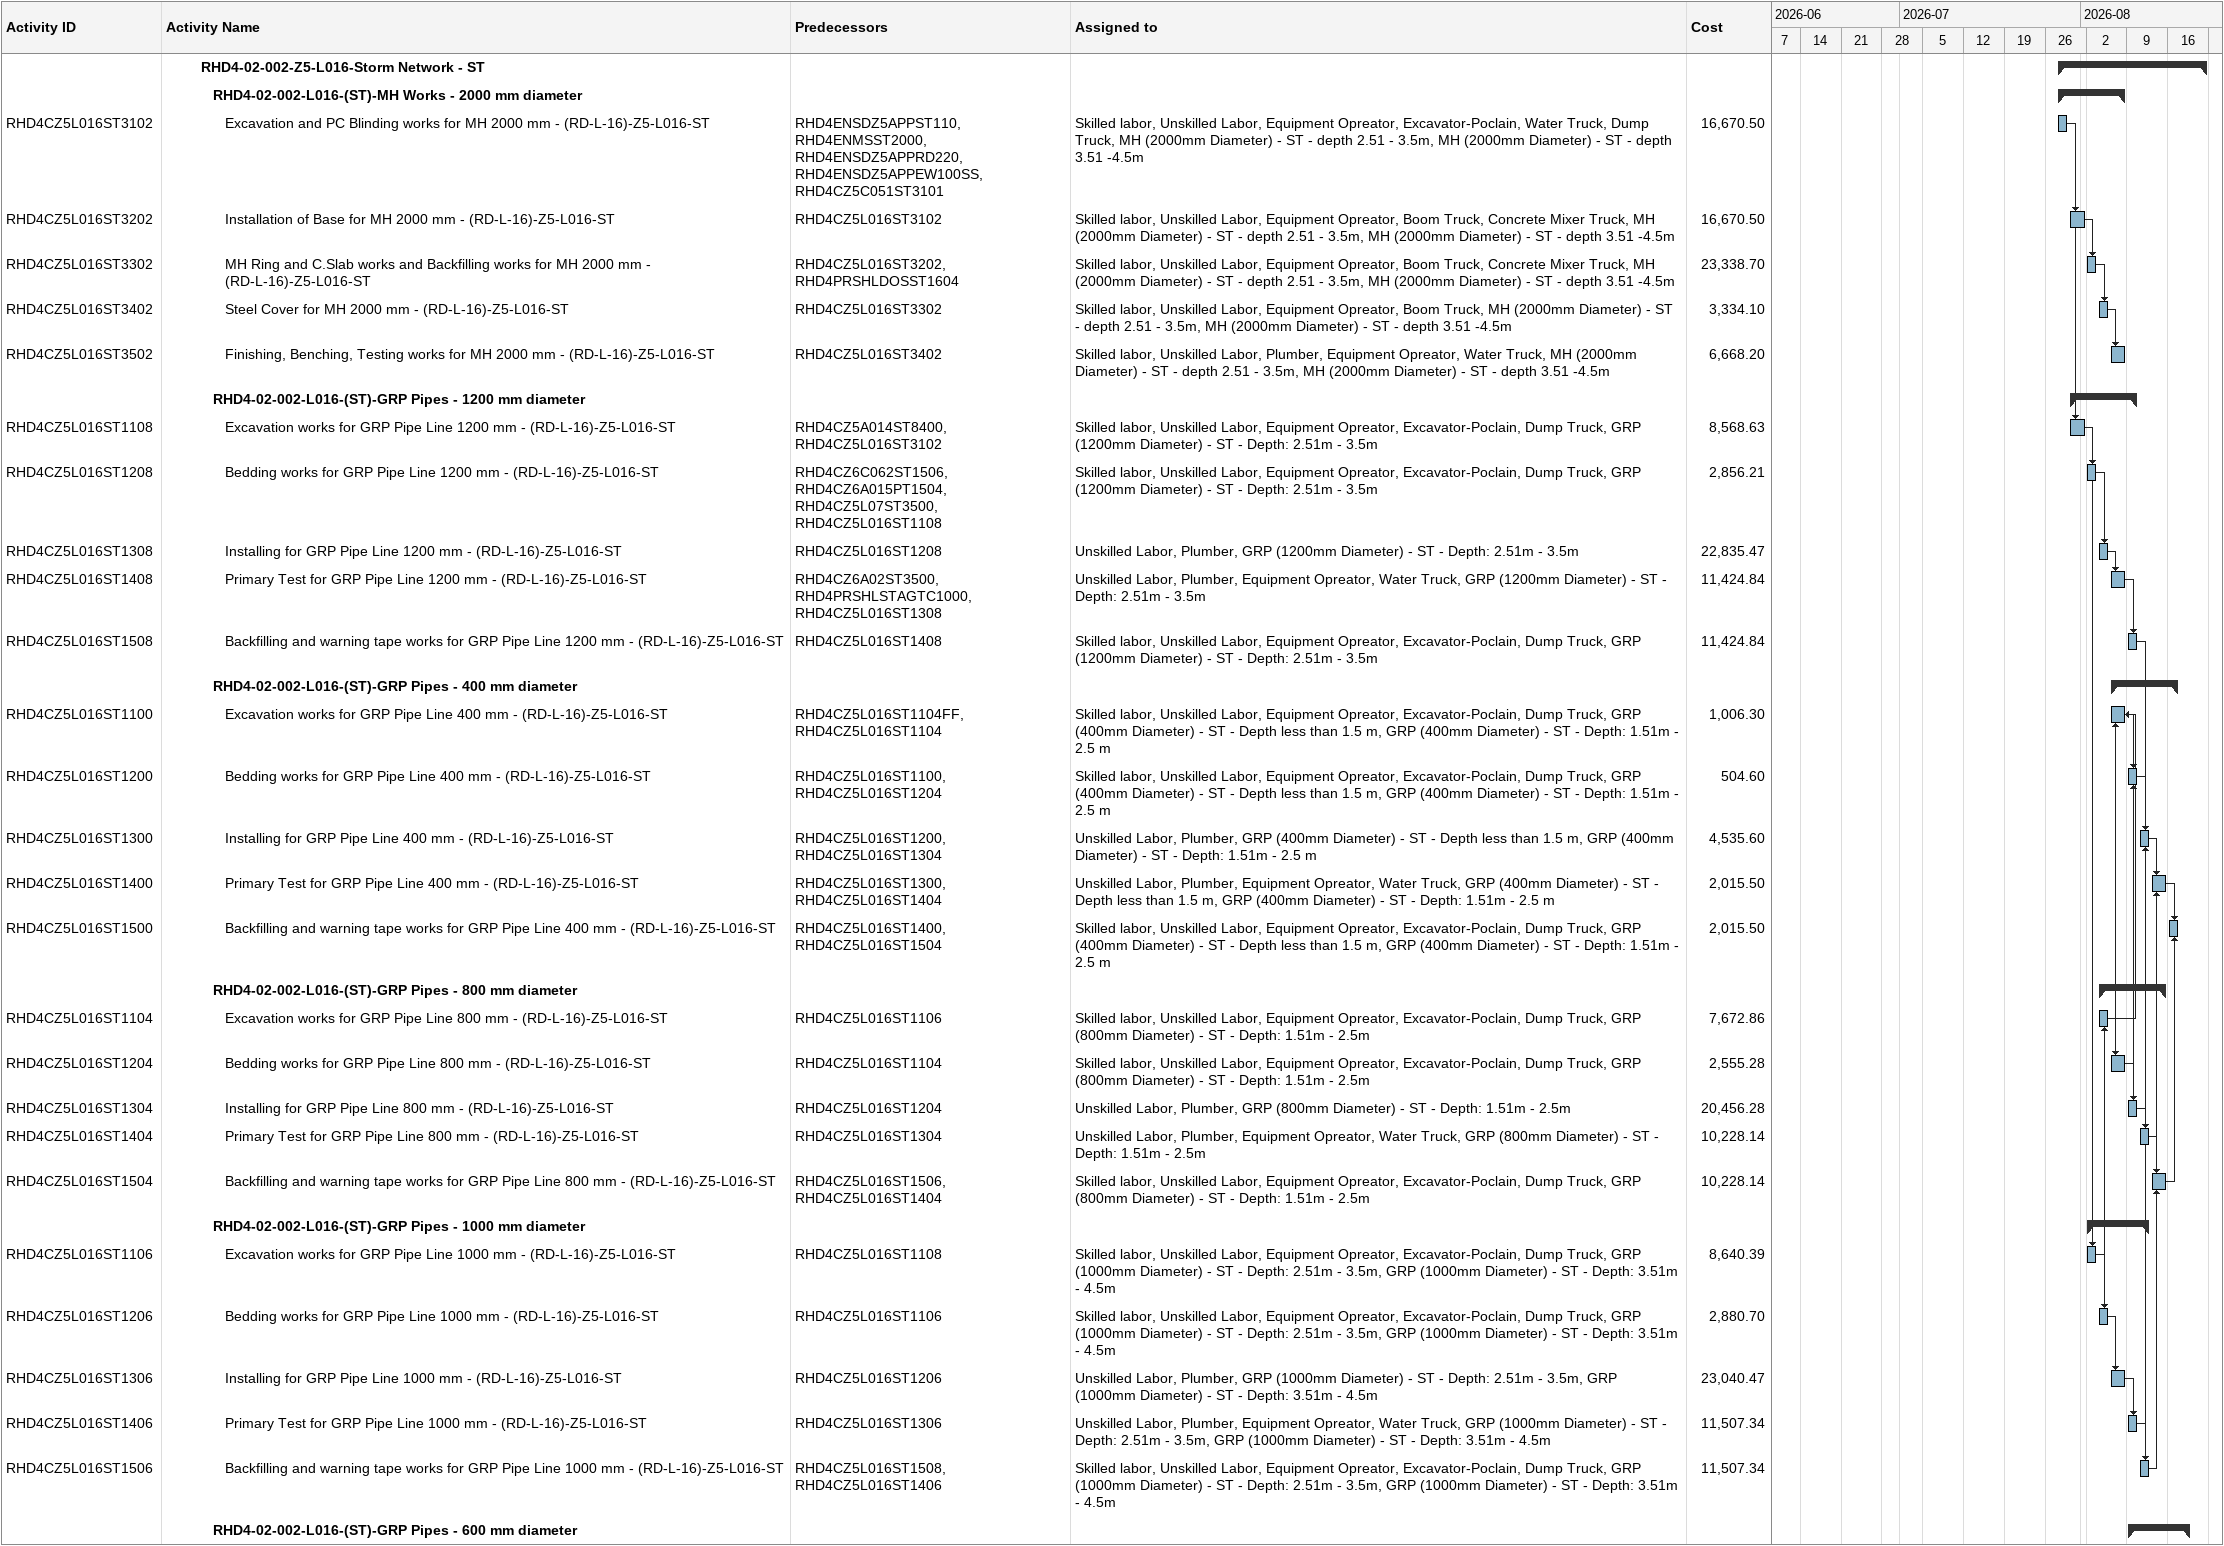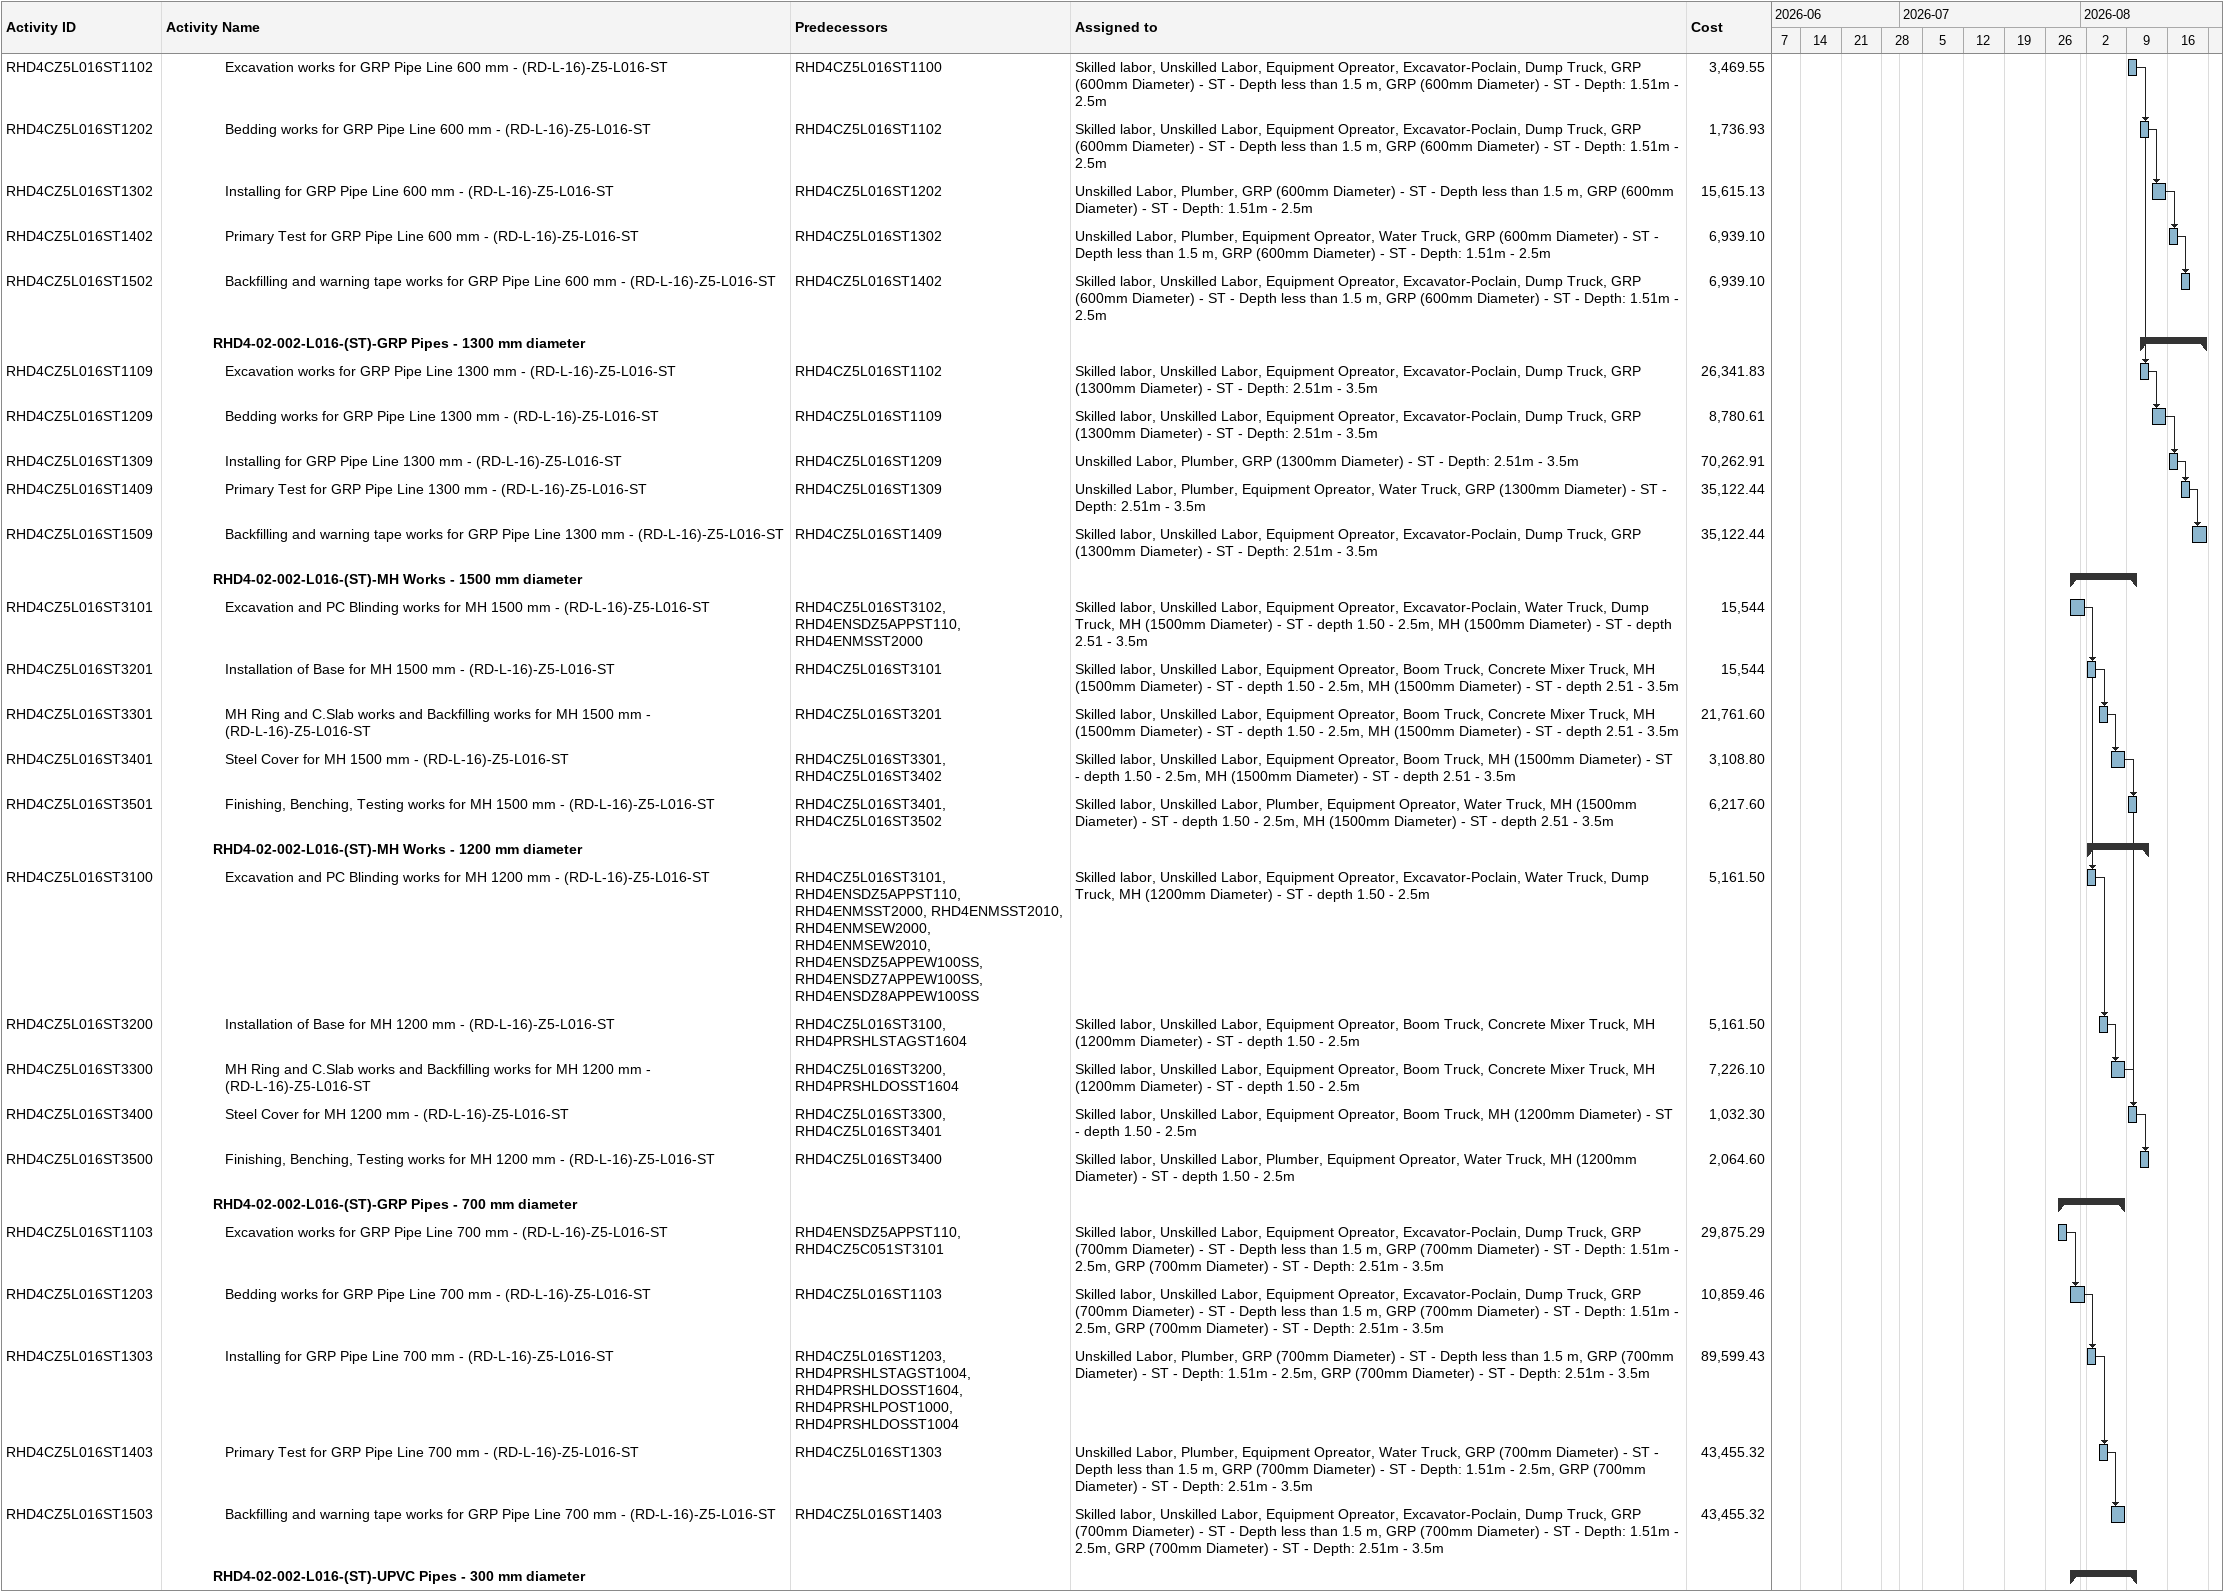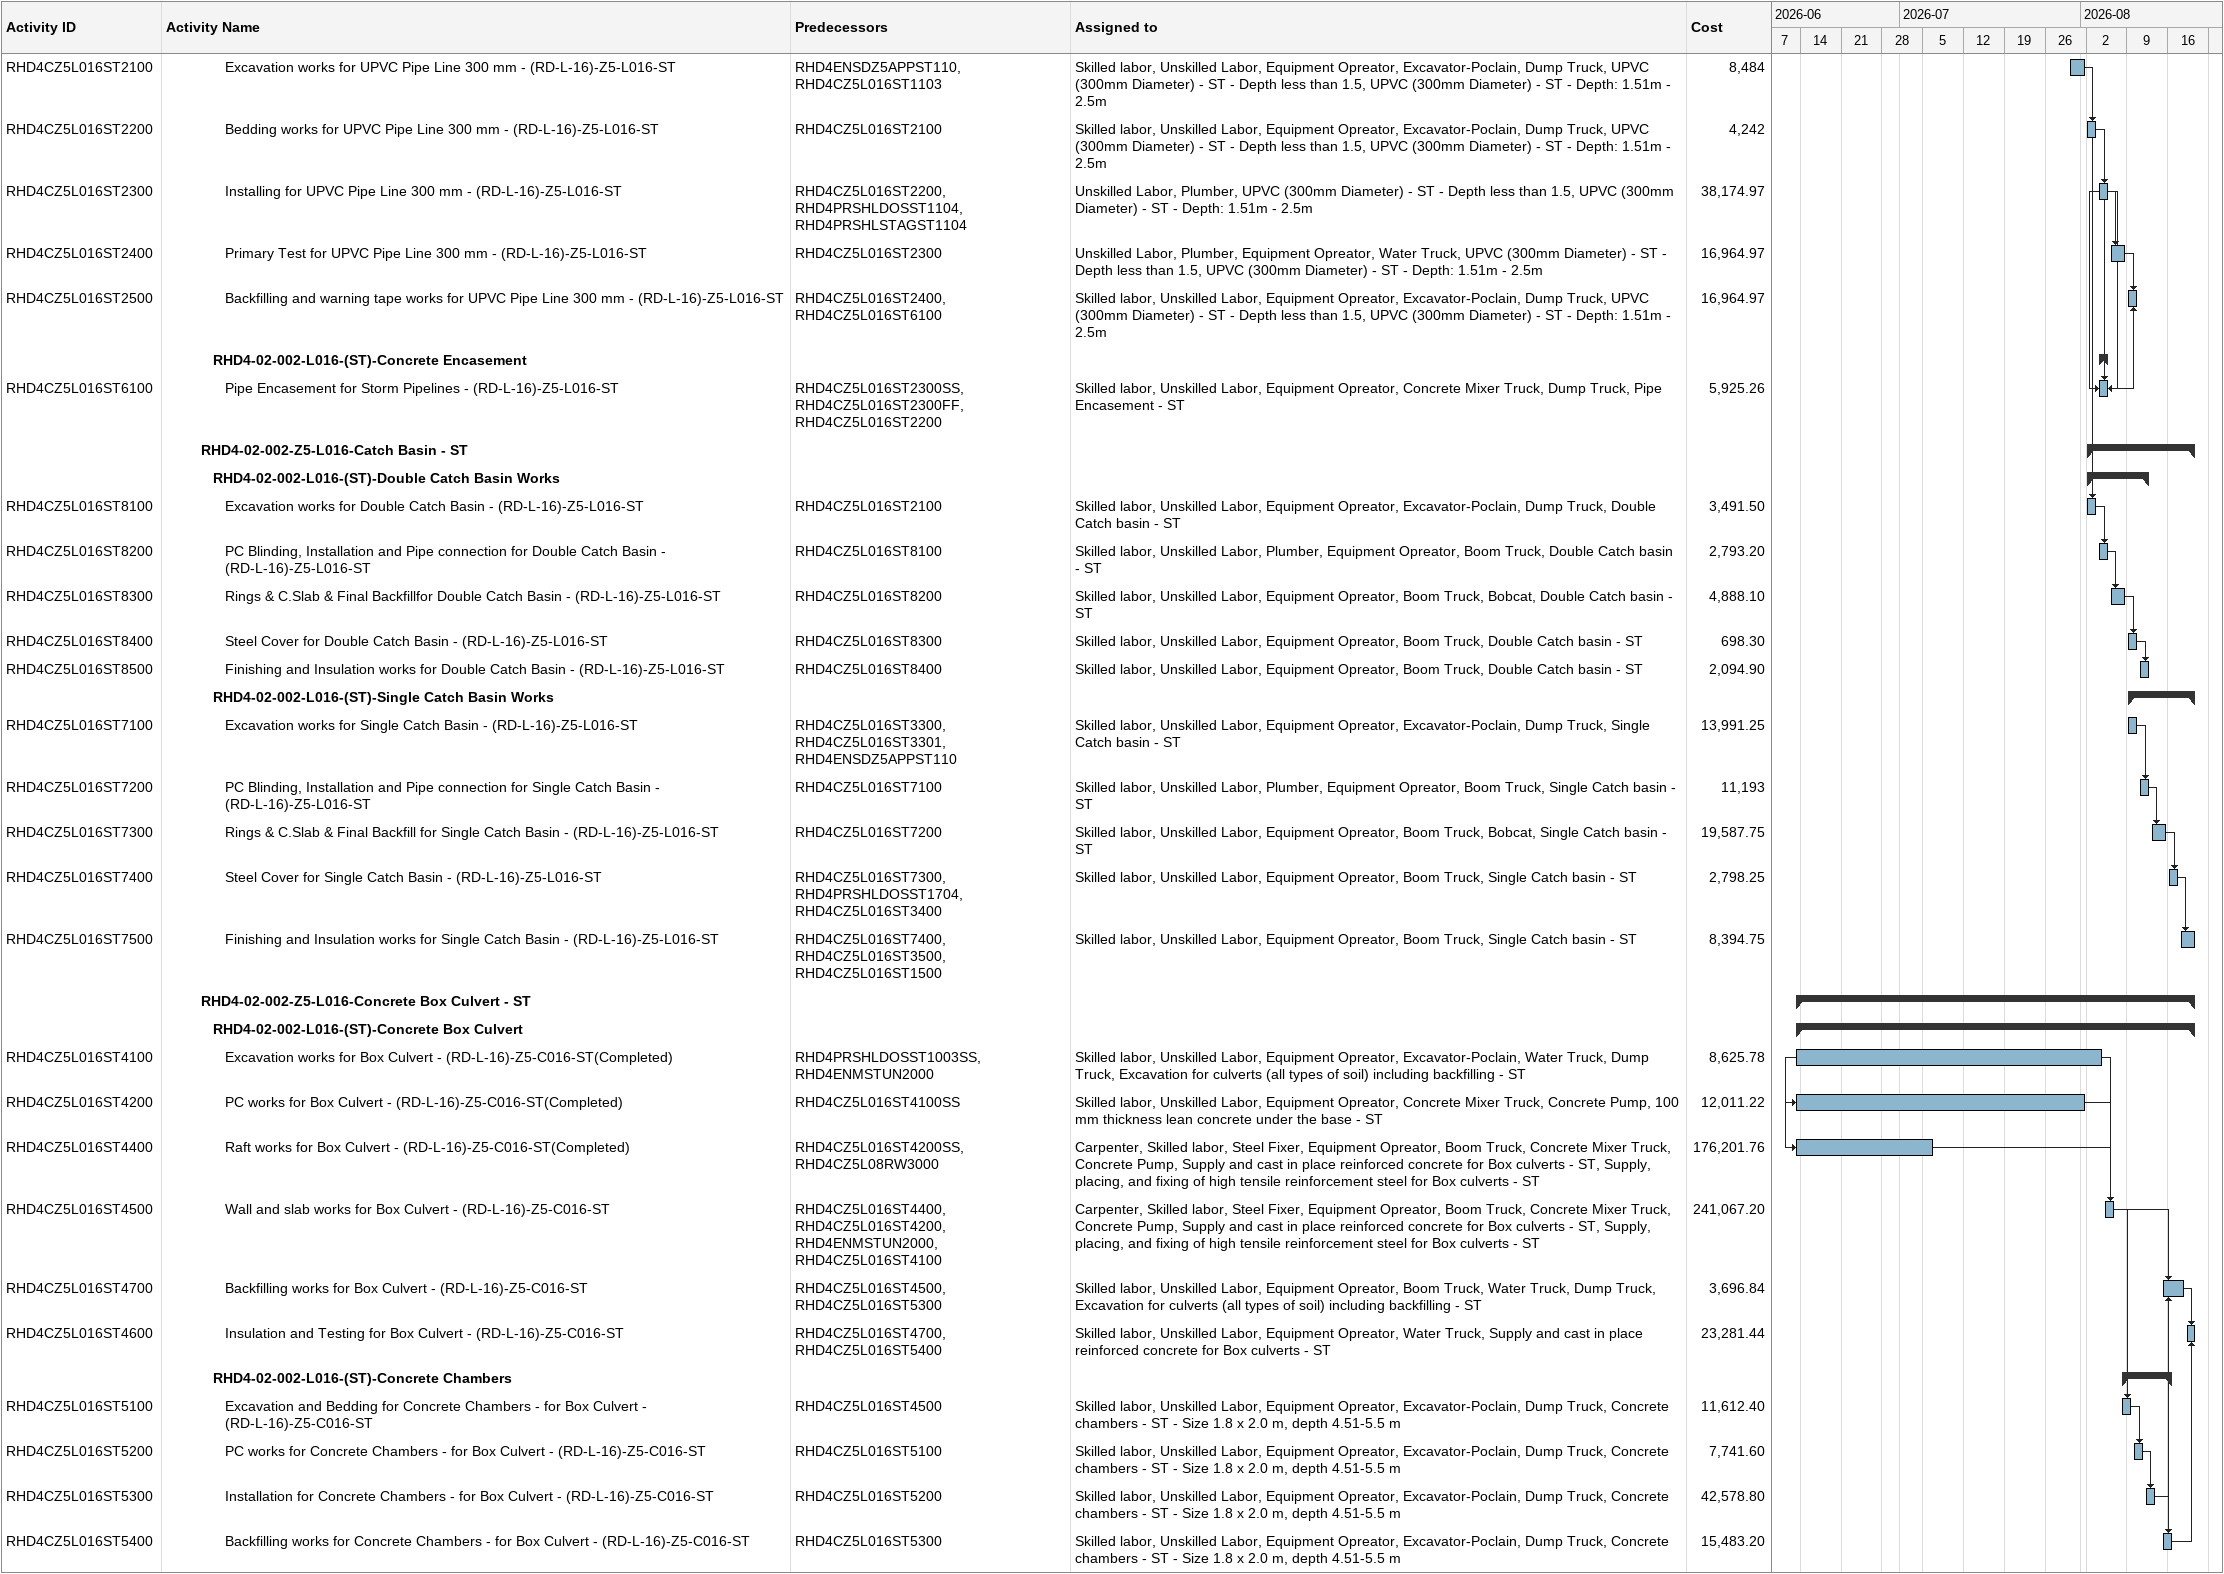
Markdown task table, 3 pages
| ID | Level | Task | Start | Finish | Predecessors | Resources | Cost |
|---|---|---|---|---|---|---|---|
|  | 4 | **RHD4-02-002-Z5-L016-Storm Network - ST** | 2026-07-28 | 2026-08-22 |  |  |  |
|  | 5 | **RHD4-02-002-L016-(ST)-MH Works - 2000 mm diameter** | 2026-07-28 | 2026-08-08 |  |  |  |
| RHD4CZ5L016ST3102 | 6 | Excavation and PC Blinding works for MH 2000 mm - (RD-L-16)-Z5-L016-ST | 2026-07-28 | 2026-07-29 | RHD4ENSDZ5APPST110, RHD4ENMSST2000, RHD4ENSDZ5APPRD220, RHD4ENSDZ5APPEW100SS, RHD4CZ5C051ST3101 | Skilled labor, Unskilled Labor, Equipment Opreator, Excavator-Poclain, Water Truck, Dump Truck, MH (2000mm Diameter) - ST - depth 2.51 - 3.5m, MH (2000mm Diameter) - ST - depth 3.51 -4.5m | 16670.50 |
| RHD4CZ5L016ST3202 | 6 | Installation of Base for MH 2000 mm - (RD-L-16)-Z5-L016-ST | 2026-07-30 | 2026-08-01 | RHD4CZ5L016ST3102 | Skilled labor, Unskilled Labor, Equipment Opreator, Boom Truck, Concrete Mixer Truck, MH (2000mm Diameter) - ST - depth 2.51 - 3.5m, MH (2000mm Diameter) - ST - depth 3.51 -4.5m | 16670.50 |
| RHD4CZ5L016ST3302 | 6 | MH Ring and C.Slab works and Backfilling works for MH 2000 mm - (RD-L-16)-Z5-L016-ST | 2026-08-02 | 2026-08-03 | RHD4CZ5L016ST3202, RHD4PRSHLDOSST1604 | Skilled labor, Unskilled Labor, Equipment Opreator, Boom Truck, Concrete Mixer Truck, MH (2000mm Diameter) - ST - depth 2.51 - 3.5m, MH (2000mm Diameter) - ST - depth 3.51 -4.5m | 23338.70 |
| RHD4CZ5L016ST3402 | 6 | Steel Cover for MH 2000 mm - (RD-L-16)-Z5-L016-ST | 2026-08-04 | 2026-08-05 | RHD4CZ5L016ST3302 | Skilled labor, Unskilled Labor, Equipment Opreator, Boom Truck, MH (2000mm Diameter) - ST - depth 2.51 - 3.5m, MH (2000mm Diameter) - ST - depth 3.51 -4.5m | 3334.10 |
| RHD4CZ5L016ST3502 | 6 | Finishing, Benching, Testing works for MH 2000 mm - (RD-L-16)-Z5-L016-ST | 2026-08-06 | 2026-08-08 | RHD4CZ5L016ST3402 | Skilled labor, Unskilled Labor, Plumber, Equipment Opreator, Water Truck, MH (2000mm Diameter) - ST - depth 2.51 - 3.5m, MH (2000mm Diameter) - ST - depth 3.51 -4.5m | 6668.20 |
|  | 5 | **RHD4-02-002-L016-(ST)-GRP Pipes - 1200 mm diameter** | 2026-07-30 | 2026-08-10 |  |  |  |
| RHD4CZ5L016ST1108 | 6 | Excavation works for GRP Pipe Line 1200 mm - (RD-L-16)-Z5-L016-ST | 2026-07-30 | 2026-08-01 | RHD4CZ5A014ST8400, RHD4CZ5L016ST3102 | Skilled labor, Unskilled Labor, Equipment Opreator, Excavator-Poclain, Dump Truck, GRP (1200mm Diameter) - ST - Depth: 2.51m - 3.5m | 8568.63 |
| RHD4CZ5L016ST1208 | 6 | Bedding works for GRP Pipe Line 1200 mm - (RD-L-16)-Z5-L016-ST | 2026-08-02 | 2026-08-03 | RHD4CZ6C062ST1506, RHD4CZ6A015PT1504, RHD4CZ5L07ST3500, RHD4CZ5L016ST1108 | Skilled labor, Unskilled Labor, Equipment Opreator, Excavator-Poclain, Dump Truck, GRP (1200mm Diameter) - ST - Depth: 2.51m - 3.5m | 2856.21 |
| RHD4CZ5L016ST1308 | 6 | Installing for GRP Pipe Line 1200 mm - (RD-L-16)-Z5-L016-ST | 2026-08-04 | 2026-08-05 | RHD4CZ5L016ST1208 | Unskilled Labor, Plumber, GRP (1200mm Diameter) - ST - Depth: 2.51m - 3.5m | 22835.47 |
| RHD4CZ5L016ST1408 | 6 | Primary Test for GRP Pipe Line 1200 mm - (RD-L-16)-Z5-L016-ST | 2026-08-06 | 2026-08-08 | RHD4CZ6A02ST3500, RHD4PRSHLSTAGTC1000, RHD4CZ5L016ST1308 | Unskilled Labor, Plumber, Equipment Opreator, Water Truck, GRP (1200mm Diameter) - ST - Depth: 2.51m - 3.5m | 11424.84 |
| RHD4CZ5L016ST1508 | 6 | Backfilling and warning tape works for GRP Pipe Line 1200 mm - (RD-L-16)-Z5-L016-ST | 2026-08-09 | 2026-08-10 | RHD4CZ5L016ST1408 | Skilled labor, Unskilled Labor, Equipment Opreator, Excavator-Poclain, Dump Truck, GRP (1200mm Diameter) - ST - Depth: 2.51m - 3.5m | 11424.84 |
|  | 5 | **RHD4-02-002-L016-(ST)-GRP Pipes - 400 mm diameter** | 2026-08-06 | 2026-08-17 |  |  |  |
| RHD4CZ5L016ST1100 | 6 | Excavation works for GRP Pipe Line 400 mm - (RD-L-16)-Z5-L016-ST | 2026-08-06 | 2026-08-08 | RHD4CZ5L016ST1104FF, RHD4CZ5L016ST1104 | Skilled labor, Unskilled Labor, Equipment Opreator, Excavator-Poclain, Dump Truck, GRP (400mm Diameter) - ST - Depth less than 1.5 m, GRP (400mm Diameter) - ST - Depth: 1.51m - 2.5 m | 1006.30 |
| RHD4CZ5L016ST1200 | 6 | Bedding works for GRP Pipe Line 400 mm - (RD-L-16)-Z5-L016-ST | 2026-08-09 | 2026-08-10 | RHD4CZ5L016ST1100, RHD4CZ5L016ST1204 | Skilled labor, Unskilled Labor, Equipment Opreator, Excavator-Poclain, Dump Truck, GRP (400mm Diameter) - ST - Depth less than 1.5 m, GRP (400mm Diameter) - ST - Depth: 1.51m - 2.5 m | 504.60 |
| RHD4CZ5L016ST1300 | 6 | Installing for GRP Pipe Line 400 mm - (RD-L-16)-Z5-L016-ST | 2026-08-11 | 2026-08-12 | RHD4CZ5L016ST1200, RHD4CZ5L016ST1304 | Unskilled Labor, Plumber, GRP (400mm Diameter) - ST - Depth less than 1.5 m, GRP (400mm Diameter) - ST - Depth: 1.51m - 2.5 m | 4535.60 |
| RHD4CZ5L016ST1400 | 6 | Primary Test for GRP Pipe Line 400 mm - (RD-L-16)-Z5-L016-ST | 2026-08-13 | 2026-08-15 | RHD4CZ5L016ST1300, RHD4CZ5L016ST1404 | Unskilled Labor, Plumber, Equipment Opreator, Water Truck, GRP (400mm Diameter) - ST - Depth less than 1.5 m, GRP (400mm Diameter) - ST - Depth: 1.51m - 2.5 m | 2015.50 |
| RHD4CZ5L016ST1500 | 6 | Backfilling and warning tape works for GRP Pipe Line 400 mm - (RD-L-16)-Z5-L016-ST | 2026-08-16 | 2026-08-17 | RHD4CZ5L016ST1400, RHD4CZ5L016ST1504 | Skilled labor, Unskilled Labor, Equipment Opreator, Excavator-Poclain, Dump Truck, GRP (400mm Diameter) - ST - Depth less than 1.5 m, GRP (400mm Diameter) - ST - Depth: 1.51m - 2.5 m | 2015.50 |
|  | 5 | **RHD4-02-002-L016-(ST)-GRP Pipes - 800 mm diameter** | 2026-08-04 | 2026-08-15 |  |  |  |
| RHD4CZ5L016ST1104 | 6 | Excavation works for GRP Pipe Line 800 mm - (RD-L-16)-Z5-L016-ST | 2026-08-04 | 2026-08-05 | RHD4CZ5L016ST1106 | Skilled labor, Unskilled Labor, Equipment Opreator, Excavator-Poclain, Dump Truck, GRP (800mm Diameter) - ST - Depth: 1.51m - 2.5m | 7672.86 |
| RHD4CZ5L016ST1204 | 6 | Bedding works for GRP Pipe Line 800 mm - (RD-L-16)-Z5-L016-ST | 2026-08-06 | 2026-08-08 | RHD4CZ5L016ST1104 | Skilled labor, Unskilled Labor, Equipment Opreator, Excavator-Poclain, Dump Truck, GRP (800mm Diameter) - ST - Depth: 1.51m - 2.5m | 2555.28 |
| RHD4CZ5L016ST1304 | 6 | Installing for GRP Pipe Line 800 mm - (RD-L-16)-Z5-L016-ST | 2026-08-09 | 2026-08-10 | RHD4CZ5L016ST1204 | Unskilled Labor, Plumber, GRP (800mm Diameter) - ST - Depth: 1.51m - 2.5m | 20456.28 |
| RHD4CZ5L016ST1404 | 6 | Primary Test for GRP Pipe Line 800 mm - (RD-L-16)-Z5-L016-ST | 2026-08-11 | 2026-08-12 | RHD4CZ5L016ST1304 | Unskilled Labor, Plumber, Equipment Opreator, Water Truck, GRP (800mm Diameter) - ST - Depth: 1.51m - 2.5m | 10228.14 |
| RHD4CZ5L016ST1504 | 6 | Backfilling and warning tape works for GRP Pipe Line 800 mm - (RD-L-16)-Z5-L016-ST | 2026-08-13 | 2026-08-15 | RHD4CZ5L016ST1506, RHD4CZ5L016ST1404 | Skilled labor, Unskilled Labor, Equipment Opreator, Excavator-Poclain, Dump Truck, GRP (800mm Diameter) - ST - Depth: 1.51m - 2.5m | 10228.14 |
|  | 5 | **RHD4-02-002-L016-(ST)-GRP Pipes - 1000 mm diameter** | 2026-08-02 | 2026-08-12 |  |  |  |
| RHD4CZ5L016ST1106 | 6 | Excavation works for GRP Pipe Line 1000 mm - (RD-L-16)-Z5-L016-ST | 2026-08-02 | 2026-08-03 | RHD4CZ5L016ST1108 | Skilled labor, Unskilled Labor, Equipment Opreator, Excavator-Poclain, Dump Truck, GRP (1000mm Diameter) - ST - Depth: 2.51m - 3.5m, GRP (1000mm Diameter) - ST - Depth: 3.51m - 4.5m | 8640.39 |
| RHD4CZ5L016ST1206 | 6 | Bedding works for GRP Pipe Line 1000 mm - (RD-L-16)-Z5-L016-ST | 2026-08-04 | 2026-08-05 | RHD4CZ5L016ST1106 | Skilled labor, Unskilled Labor, Equipment Opreator, Excavator-Poclain, Dump Truck, GRP (1000mm Diameter) - ST - Depth: 2.51m - 3.5m, GRP (1000mm Diameter) - ST - Depth: 3.51m - 4.5m | 2880.70 |
| RHD4CZ5L016ST1306 | 6 | Installing for GRP Pipe Line 1000 mm - (RD-L-16)-Z5-L016-ST | 2026-08-06 | 2026-08-08 | RHD4CZ5L016ST1206 | Unskilled Labor, Plumber, GRP (1000mm Diameter) - ST - Depth: 2.51m - 3.5m, GRP (1000mm Diameter) - ST - Depth: 3.51m - 4.5m | 23040.47 |
| RHD4CZ5L016ST1406 | 6 | Primary Test for GRP Pipe Line 1000 mm - (RD-L-16)-Z5-L016-ST | 2026-08-09 | 2026-08-10 | RHD4CZ5L016ST1306 | Unskilled Labor, Plumber, Equipment Opreator, Water Truck, GRP (1000mm Diameter) - ST - Depth: 2.51m - 3.5m, GRP (1000mm Diameter) - ST - Depth: 3.51m - 4.5m | 11507.34 |
| RHD4CZ5L016ST1506 | 6 | Backfilling and warning tape works for GRP Pipe Line 1000 mm - (RD-L-16)-Z5-L016-ST | 2026-08-11 | 2026-08-12 | RHD4CZ5L016ST1508, RHD4CZ5L016ST1406 | Skilled labor, Unskilled Labor, Equipment Opreator, Excavator-Poclain, Dump Truck, GRP (1000mm Diameter) - ST - Depth: 2.51m - 3.5m, GRP (1000mm Diameter) - ST - Depth: 3.51m - 4.5m | 11507.34 |
|  | 5 | **RHD4-02-002-L016-(ST)-GRP Pipes - 600 mm diameter** | 2026-08-09 | 2026-08-19 |  |  |  |
| RHD4CZ5L016ST1102 | 6 | Excavation works for GRP Pipe Line 600 mm - (RD-L-16)-Z5-L016-ST | 2026-08-09 | 2026-08-10 | RHD4CZ5L016ST1100 | Skilled labor, Unskilled Labor, Equipment Opreator, Excavator-Poclain, Dump Truck, GRP (600mm Diameter) - ST - Depth less than 1.5 m, GRP (600mm Diameter) - ST - Depth: 1.51m - 2.5m | 3469.55 |
| RHD4CZ5L016ST1202 | 6 | Bedding works for GRP Pipe Line 600 mm - (RD-L-16)-Z5-L016-ST | 2026-08-11 | 2026-08-12 | RHD4CZ5L016ST1102 | Skilled labor, Unskilled Labor, Equipment Opreator, Excavator-Poclain, Dump Truck, GRP (600mm Diameter) - ST - Depth less than 1.5 m, GRP (600mm Diameter) - ST - Depth: 1.51m - 2.5m | 1736.93 |
| RHD4CZ5L016ST1302 | 6 | Installing for GRP Pipe Line 600 mm - (RD-L-16)-Z5-L016-ST | 2026-08-13 | 2026-08-15 | RHD4CZ5L016ST1202 | Unskilled Labor, Plumber, GRP (600mm Diameter) - ST - Depth less than 1.5 m, GRP (600mm Diameter) - ST - Depth: 1.51m - 2.5m | 15615.13 |
| RHD4CZ5L016ST1402 | 6 | Primary Test for GRP Pipe Line 600 mm - (RD-L-16)-Z5-L016-ST | 2026-08-16 | 2026-08-17 | RHD4CZ5L016ST1302 | Unskilled Labor, Plumber, Equipment Opreator, Water Truck, GRP (600mm Diameter) - ST - Depth less than 1.5 m, GRP (600mm Diameter) - ST - Depth: 1.51m - 2.5m | 6939.10 |
| RHD4CZ5L016ST1502 | 6 | Backfilling and warning tape works for GRP Pipe Line 600 mm - (RD-L-16)-Z5-L016-ST | 2026-08-18 | 2026-08-19 | RHD4CZ5L016ST1402 | Skilled labor, Unskilled Labor, Equipment Opreator, Excavator-Poclain, Dump Truck, GRP (600mm Diameter) - ST - Depth less than 1.5 m, GRP (600mm Diameter) - ST - Depth: 1.51m - 2.5m | 6939.10 |
|  | 5 | **RHD4-02-002-L016-(ST)-GRP Pipes - 1300 mm diameter** | 2026-08-11 | 2026-08-22 |  |  |  |
| RHD4CZ5L016ST1109 | 6 | Excavation works for GRP Pipe Line 1300 mm - (RD-L-16)-Z5-L016-ST | 2026-08-11 | 2026-08-12 | RHD4CZ5L016ST1102 | Skilled labor, Unskilled Labor, Equipment Opreator, Excavator-Poclain, Dump Truck, GRP (1300mm Diameter) - ST - Depth: 2.51m - 3.5m | 26341.83 |
| RHD4CZ5L016ST1209 | 6 | Bedding works for GRP Pipe Line 1300 mm - (RD-L-16)-Z5-L016-ST | 2026-08-13 | 2026-08-15 | RHD4CZ5L016ST1109 | Skilled labor, Unskilled Labor, Equipment Opreator, Excavator-Poclain, Dump Truck, GRP (1300mm Diameter) - ST - Depth: 2.51m - 3.5m | 8780.61 |
| RHD4CZ5L016ST1309 | 6 | Installing for GRP Pipe Line 1300 mm - (RD-L-16)-Z5-L016-ST | 2026-08-16 | 2026-08-17 | RHD4CZ5L016ST1209 | Unskilled Labor, Plumber, GRP (1300mm Diameter) - ST - Depth: 2.51m - 3.5m | 70262.91 |
| RHD4CZ5L016ST1409 | 6 | Primary Test for GRP Pipe Line 1300 mm - (RD-L-16)-Z5-L016-ST | 2026-08-18 | 2026-08-19 | RHD4CZ5L016ST1309 | Unskilled Labor, Plumber, Equipment Opreator, Water Truck, GRP (1300mm Diameter) - ST - Depth: 2.51m - 3.5m | 35122.44 |
| RHD4CZ5L016ST1509 | 6 | Backfilling and warning tape works for GRP Pipe Line 1300 mm - (RD-L-16)-Z5-L016-ST | 2026-08-20 | 2026-08-22 | RHD4CZ5L016ST1409 | Skilled labor, Unskilled Labor, Equipment Opreator, Excavator-Poclain, Dump Truck, GRP (1300mm Diameter) - ST - Depth: 2.51m - 3.5m | 35122.44 |
|  | 5 | **RHD4-02-002-L016-(ST)-MH Works - 1500 mm diameter** | 2026-07-30 | 2026-08-10 |  |  |  |
| RHD4CZ5L016ST3101 | 6 | Excavation and PC Blinding works for MH 1500 mm - (RD-L-16)-Z5-L016-ST | 2026-07-30 | 2026-08-01 | RHD4CZ5L016ST3102, RHD4ENSDZ5APPST110, RHD4ENMSST2000 | Skilled labor, Unskilled Labor, Equipment Opreator, Excavator-Poclain, Water Truck, Dump Truck, MH (1500mm Diameter) - ST - depth 1.50 - 2.5m, MH (1500mm Diameter) - ST - depth 2.51 - 3.5m | 15544 |
| RHD4CZ5L016ST3201 | 6 | Installation of Base for MH 1500 mm - (RD-L-16)-Z5-L016-ST | 2026-08-02 | 2026-08-03 | RHD4CZ5L016ST3101 | Skilled labor, Unskilled Labor, Equipment Opreator, Boom Truck, Concrete Mixer Truck, MH (1500mm Diameter) - ST - depth 1.50 - 2.5m, MH (1500mm Diameter) - ST - depth 2.51 - 3.5m | 15544 |
| RHD4CZ5L016ST3301 | 6 | MH Ring and C.Slab works and Backfilling works for MH 1500 mm - (RD-L-16)-Z5-L016-ST | 2026-08-04 | 2026-08-05 | RHD4CZ5L016ST3201 | Skilled labor, Unskilled Labor, Equipment Opreator, Boom Truck, Concrete Mixer Truck, MH (1500mm Diameter) - ST - depth 1.50 - 2.5m, MH (1500mm Diameter) - ST - depth 2.51 - 3.5m | 21761.60 |
| RHD4CZ5L016ST3401 | 6 | Steel Cover for MH 1500 mm - (RD-L-16)-Z5-L016-ST | 2026-08-06 | 2026-08-08 | RHD4CZ5L016ST3301, RHD4CZ5L016ST3402 | Skilled labor, Unskilled Labor, Equipment Opreator, Boom Truck, MH (1500mm Diameter) - ST - depth 1.50 - 2.5m, MH (1500mm Diameter) - ST - depth 2.51 - 3.5m | 3108.80 |
| RHD4CZ5L016ST3501 | 6 | Finishing, Benching, Testing works for MH 1500 mm - (RD-L-16)-Z5-L016-ST | 2026-08-09 | 2026-08-10 | RHD4CZ5L016ST3401, RHD4CZ5L016ST3502 | Skilled labor, Unskilled Labor, Plumber, Equipment Opreator, Water Truck, MH (1500mm Diameter) - ST - depth 1.50 - 2.5m, MH (1500mm Diameter) - ST - depth 2.51 - 3.5m | 6217.60 |
|  | 5 | **RHD4-02-002-L016-(ST)-MH Works - 1200 mm diameter** | 2026-08-02 | 2026-08-12 |  |  |  |
| RHD4CZ5L016ST3100 | 6 | Excavation and PC Blinding works for MH 1200 mm - (RD-L-16)-Z5-L016-ST | 2026-08-02 | 2026-08-03 | RHD4CZ5L016ST3101, RHD4ENSDZ5APPST110, RHD4ENMSST2000, RHD4ENMSST2010, RHD4ENMSEW2000, RHD4ENMSEW2010, RHD4ENSDZ5APPEW100SS, RHD4ENSDZ7APPEW100SS, RHD4ENSDZ8APPEW100SS | Skilled labor, Unskilled Labor, Equipment Opreator, Excavator-Poclain, Water Truck, Dump Truck, MH (1200mm Diameter) - ST - depth 1.50 - 2.5m | 5161.50 |
| RHD4CZ5L016ST3200 | 6 | Installation of Base for MH 1200 mm - (RD-L-16)-Z5-L016-ST | 2026-08-04 | 2026-08-05 | RHD4CZ5L016ST3100, RHD4PRSHLSTAGST1604 | Skilled labor, Unskilled Labor, Equipment Opreator, Boom Truck, Concrete Mixer Truck, MH (1200mm Diameter) - ST - depth 1.50 - 2.5m | 5161.50 |
| RHD4CZ5L016ST3300 | 6 | MH Ring and C.Slab works and Backfilling works for MH 1200 mm - (RD-L-16)-Z5-L016-ST | 2026-08-06 | 2026-08-08 | RHD4CZ5L016ST3200, RHD4PRSHLDOSST1604 | Skilled labor, Unskilled Labor, Equipment Opreator, Boom Truck, Concrete Mixer Truck, MH (1200mm Diameter) - ST - depth 1.50 - 2.5m | 7226.10 |
| RHD4CZ5L016ST3400 | 6 | Steel Cover for MH 1200 mm - (RD-L-16)-Z5-L016-ST | 2026-08-09 | 2026-08-10 | RHD4CZ5L016ST3300, RHD4CZ5L016ST3401 | Skilled labor, Unskilled Labor, Equipment Opreator, Boom Truck, MH (1200mm Diameter) - ST - depth 1.50 - 2.5m | 1032.30 |
| RHD4CZ5L016ST3500 | 6 | Finishing, Benching, Testing works for MH 1200 mm - (RD-L-16)-Z5-L016-ST | 2026-08-11 | 2026-08-12 | RHD4CZ5L016ST3400 | Skilled labor, Unskilled Labor, Plumber, Equipment Opreator, Water Truck, MH (1200mm Diameter) - ST - depth 1.50 - 2.5m | 2064.60 |
|  | 5 | **RHD4-02-002-L016-(ST)-GRP Pipes - 700 mm diameter** | 2026-07-28 | 2026-08-08 |  |  |  |
| RHD4CZ5L016ST1103 | 6 | Excavation works for GRP Pipe Line 700 mm - (RD-L-16)-Z5-L016-ST | 2026-07-28 | 2026-07-29 | RHD4ENSDZ5APPST110, RHD4CZ5C051ST3101 | Skilled labor, Unskilled Labor, Equipment Opreator, Excavator-Poclain, Dump Truck, GRP (700mm Diameter) - ST - Depth less than 1.5 m, GRP (700mm Diameter) - ST - Depth: 1.51m - 2.5m, GRP (700mm Diameter) - ST - Depth: 2.51m - 3.5m | 29875.29 |
| RHD4CZ5L016ST1203 | 6 | Bedding works for GRP Pipe Line 700 mm - (RD-L-16)-Z5-L016-ST | 2026-07-30 | 2026-08-01 | RHD4CZ5L016ST1103 | Skilled labor, Unskilled Labor, Equipment Opreator, Excavator-Poclain, Dump Truck, GRP (700mm Diameter) - ST - Depth less than 1.5 m, GRP (700mm Diameter) - ST - Depth: 1.51m - 2.5m, GRP (700mm Diameter) - ST - Depth: 2.51m - 3.5m | 10859.46 |
| RHD4CZ5L016ST1303 | 6 | Installing for GRP Pipe Line 700 mm - (RD-L-16)-Z5-L016-ST | 2026-08-02 | 2026-08-03 | RHD4CZ5L016ST1203, RHD4PRSHLSTAGST1004, RHD4PRSHLDOSST1604, RHD4PRSHLPOST1000, RHD4PRSHLDOSST1004 | Unskilled Labor, Plumber, GRP (700mm Diameter) - ST - Depth less than 1.5 m, GRP (700mm Diameter) - ST - Depth: 1.51m - 2.5m, GRP (700mm Diameter) - ST - Depth: 2.51m - 3.5m | 89599.43 |
| RHD4CZ5L016ST1403 | 6 | Primary Test for GRP Pipe Line 700 mm - (RD-L-16)-Z5-L016-ST | 2026-08-04 | 2026-08-05 | RHD4CZ5L016ST1303 | Unskilled Labor, Plumber, Equipment Opreator, Water Truck, GRP (700mm Diameter) - ST - Depth less than 1.5 m, GRP (700mm Diameter) - ST - Depth: 1.51m - 2.5m, GRP (700mm Diameter) - ST - Depth: 2.51m - 3.5m | 43455.32 |
| RHD4CZ5L016ST1503 | 6 | Backfilling and warning tape works for GRP Pipe Line 700 mm - (RD-L-16)-Z5-L016-ST | 2026-08-06 | 2026-08-08 | RHD4CZ5L016ST1403 | Skilled labor, Unskilled Labor, Equipment Opreator, Excavator-Poclain, Dump Truck, GRP (700mm Diameter) - ST - Depth less than 1.5 m, GRP (700mm Diameter) - ST - Depth: 1.51m - 2.5m, GRP (700mm Diameter) - ST - Depth: 2.51m - 3.5m | 43455.32 |
|  | 5 | **RHD4-02-002-L016-(ST)-UPVC Pipes - 300 mm diameter** | 2026-07-30 | 2026-08-10 |  |  |  |
| RHD4CZ5L016ST2100 | 6 | Excavation works for UPVC Pipe Line 300 mm - (RD-L-16)-Z5-L016-ST | 2026-07-30 | 2026-08-01 | RHD4ENSDZ5APPST110, RHD4CZ5L016ST1103 | Skilled labor, Unskilled Labor, Equipment Opreator, Excavator-Poclain, Dump Truck, UPVC (300mm Diameter) - ST - Depth less than 1.5, UPVC (300mm Diameter) - ST - Depth: 1.51m - 2.5m | 8484 |
| RHD4CZ5L016ST2200 | 6 | Bedding works for UPVC Pipe Line 300 mm - (RD-L-16)-Z5-L016-ST | 2026-08-02 | 2026-08-03 | RHD4CZ5L016ST2100 | Skilled labor, Unskilled Labor, Equipment Opreator, Excavator-Poclain, Dump Truck, UPVC (300mm Diameter) - ST - Depth less than 1.5, UPVC (300mm Diameter) - ST - Depth: 1.51m - 2.5m | 4242 |
| RHD4CZ5L016ST2300 | 6 | Installing for UPVC Pipe Line 300 mm - (RD-L-16)-Z5-L016-ST | 2026-08-04 | 2026-08-05 | RHD4CZ5L016ST2200, RHD4PRSHLDOSST1104, RHD4PRSHLSTAGST1104 | Unskilled Labor, Plumber, UPVC (300mm Diameter) - ST - Depth less than 1.5, UPVC (300mm Diameter) - ST - Depth: 1.51m - 2.5m | 38174.97 |
| RHD4CZ5L016ST2400 | 6 | Primary Test for UPVC Pipe Line 300 mm - (RD-L-16)-Z5-L016-ST | 2026-08-06 | 2026-08-08 | RHD4CZ5L016ST2300 | Unskilled Labor, Plumber, Equipment Opreator, Water Truck, UPVC (300mm Diameter) - ST - Depth less than 1.5, UPVC (300mm Diameter) - ST - Depth: 1.51m - 2.5m | 16964.97 |
| RHD4CZ5L016ST2500 | 6 | Backfilling and warning tape works for UPVC Pipe Line 300 mm - (RD-L-16)-Z5-L016-ST | 2026-08-09 | 2026-08-10 | RHD4CZ5L016ST2400, RHD4CZ5L016ST6100 | Skilled labor, Unskilled Labor, Equipment Opreator, Excavator-Poclain, Dump Truck, UPVC (300mm Diameter) - ST - Depth less than 1.5, UPVC (300mm Diameter) - ST - Depth: 1.51m - 2.5m | 16964.97 |
|  | 5 | **RHD4-02-002-L016-(ST)-Concrete Encasement** | 2026-08-04 | 2026-08-05 |  |  |  |
| RHD4CZ5L016ST6100 | 6 | Pipe Encasement for Storm Pipelines - (RD-L-16)-Z5-L016-ST | 2026-08-04 | 2026-08-05 | RHD4CZ5L016ST2300SS, RHD4CZ5L016ST2300FF, RHD4CZ5L016ST2200 | Skilled labor, Unskilled Labor, Equipment Opreator, Concrete Mixer Truck, Dump Truck, Pipe Encasement - ST | 5925.26 |
|  | 4 | **RHD4-02-002-Z5-L016-Catch Basin - ST** | 2026-08-02 | 2026-08-20 |  |  |  |
|  | 5 | **RHD4-02-002-L016-(ST)-Double Catch Basin Works** | 2026-08-02 | 2026-08-12 |  |  |  |
| RHD4CZ5L016ST8100 | 6 | Excavation works for Double Catch Basin - (RD-L-16)-Z5-L016-ST | 2026-08-02 | 2026-08-03 | RHD4CZ5L016ST2100 | Skilled labor, Unskilled Labor, Equipment Opreator, Excavator-Poclain, Dump Truck, Double Catch basin - ST | 3491.50 |
| RHD4CZ5L016ST8200 | 6 | PC Blinding, Installation and Pipe connection for Double Catch Basin - (RD-L-16)-Z5-L016-ST | 2026-08-04 | 2026-08-05 | RHD4CZ5L016ST8100 | Skilled labor, Unskilled Labor, Plumber, Equipment Opreator, Boom Truck, Double Catch basin - ST | 2793.20 |
| RHD4CZ5L016ST8300 | 6 | Rings & C.Slab & Final Backfillfor Double Catch Basin - (RD-L-16)-Z5-L016-ST | 2026-08-06 | 2026-08-08 | RHD4CZ5L016ST8200 | Skilled labor, Unskilled Labor, Equipment Opreator, Boom Truck, Bobcat, Double Catch basin - ST | 4888.10 |
| RHD4CZ5L016ST8400 | 6 | Steel Cover for Double Catch Basin - (RD-L-16)-Z5-L016-ST | 2026-08-09 | 2026-08-10 | RHD4CZ5L016ST8300 | Skilled labor, Unskilled Labor, Equipment Opreator, Boom Truck, Double Catch basin - ST | 698.30 |
| RHD4CZ5L016ST8500 | 6 | Finishing and Insulation works for Double Catch Basin - (RD-L-16)-Z5-L016-ST | 2026-08-11 | 2026-08-12 | RHD4CZ5L016ST8400 | Skilled labor, Unskilled Labor, Equipment Opreator, Boom Truck, Double Catch basin - ST | 2094.90 |
|  | 5 | **RHD4-02-002-L016-(ST)-Single Catch Basin Works** | 2026-08-09 | 2026-08-20 |  |  |  |
| RHD4CZ5L016ST7100 | 6 | Excavation works for Single Catch Basin - (RD-L-16)-Z5-L016-ST | 2026-08-09 | 2026-08-10 | RHD4CZ5L016ST3300, RHD4CZ5L016ST3301, RHD4ENSDZ5APPST110 | Skilled labor, Unskilled Labor, Equipment Opreator, Excavator-Poclain, Dump Truck, Single Catch basin - ST | 13991.25 |
| RHD4CZ5L016ST7200 | 6 | PC Blinding, Installation and Pipe connection for Single Catch Basin - (RD-L-16)-Z5-L016-ST | 2026-08-11 | 2026-08-12 | RHD4CZ5L016ST7100 | Skilled labor, Unskilled Labor, Plumber, Equipment Opreator, Boom Truck, Single Catch basin - ST | 11193 |
| RHD4CZ5L016ST7300 | 6 | Rings & C.Slab & Final Backfill for Single Catch Basin - (RD-L-16)-Z5-L016-ST | 2026-08-13 | 2026-08-15 | RHD4CZ5L016ST7200 | Skilled labor, Unskilled Labor, Equipment Opreator, Boom Truck, Bobcat, Single Catch basin - ST | 19587.75 |
| RHD4CZ5L016ST7400 | 6 | Steel Cover for Single Catch Basin - (RD-L-16)-Z5-L016-ST | 2026-08-16 | 2026-08-17 | RHD4CZ5L016ST7300, RHD4PRSHLDOSST1704, RHD4CZ5L016ST3400 | Skilled labor, Unskilled Labor, Equipment Opreator, Boom Truck, Single Catch basin - ST | 2798.25 |
| RHD4CZ5L016ST7500 | 6 | Finishing and Insulation works for Single Catch Basin - (RD-L-16)-Z5-L016-ST | 2026-08-18 | 2026-08-20 | RHD4CZ5L016ST7400, RHD4CZ5L016ST3500, RHD4CZ5L016ST1500 | Skilled labor, Unskilled Labor, Equipment Opreator, Boom Truck, Single Catch basin - ST | 8394.75 |
|  | 4 | **RHD4-02-002-Z5-L016-Concrete Box Culvert - ST** | 2026-06-13 | 2026-08-20 |  |  |  |
|  | 5 | **RHD4-02-002-L016-(ST)-Concrete Box Culvert** | 2026-06-13 | 2026-08-20 |  |  |  |
| RHD4CZ5L016ST4100 | 6 | Excavation works for Box Culvert - (RD-L-16)-Z5-C016-ST(Completed) | 2026-06-13 | 2026-08-04 | RHD4PRSHLDOSST1003SS, RHD4ENMSTUN2000 | Skilled labor, Unskilled Labor, Equipment Opreator, Excavator-Poclain, Water Truck, Dump Truck, Excavation for culverts (all types of soil) including backfilling - ST | 8625.78 |
| RHD4CZ5L016ST4200 | 6 | PC works for Box Culvert - (RD-L-16)-Z5-C016-ST(Completed) | 2026-06-13 | 2026-08-01 | RHD4CZ5L016ST4100SS | Skilled labor, Unskilled Labor, Equipment Opreator, Concrete Mixer Truck, Concrete Pump, 100 mm thickness lean concrete under the base - ST | 12011.22 |
| RHD4CZ5L016ST4400 | 6 | Raft works for Box Culvert - (RD-L-16)-Z5-C016-ST(Completed) | 2026-06-13 | 2026-07-06 | RHD4CZ5L016ST4200SS, RHD4CZ5L08RW3000 | Carpenter, Skilled labor, Steel Fixer, Equipment Opreator, Boom Truck, Concrete Mixer Truck, Concrete Pump, Supply and cast in place reinforced concrete for Box culverts - ST, Supply, placing, and fixing of high tensile reinforcement steel for Box culverts - ST | 176201.76 |
| RHD4CZ5L016ST4500 | 6 | Wall and slab works for Box Culvert - (RD-L-16)-Z5-C016-ST | 2026-08-05 | 2026-08-06 | RHD4CZ5L016ST4400, RHD4CZ5L016ST4200, RHD4ENMSTUN2000, RHD4CZ5L016ST4100 | Carpenter, Skilled labor, Steel Fixer, Equipment Opreator, Boom Truck, Concrete Mixer Truck, Concrete Pump, Supply and cast in place reinforced concrete for Box culverts - ST, Supply, placing, and fixing of high tensile reinforcement steel for Box culverts - ST | 241067.20 |
| RHD4CZ5L016ST4700 | 6 | Backfilling works for Box Culvert - (RD-L-16)-Z5-C016-ST | 2026-08-15 | 2026-08-18 | RHD4CZ5L016ST4500, RHD4CZ5L016ST5300 | Skilled labor, Unskilled Labor, Equipment Opreator, Boom Truck, Water Truck, Dump Truck, Excavation for culverts (all types of soil) including backfilling - ST | 3696.84 |
| RHD4CZ5L016ST4600 | 6 | Insulation and Testing for Box Culvert - (RD-L-16)-Z5-C016-ST | 2026-08-19 | 2026-08-20 | RHD4CZ5L016ST4700, RHD4CZ5L016ST5400 | Skilled labor, Unskilled Labor, Equipment Opreator, Water Truck, Supply and cast in place reinforced concrete for Box culverts - ST | 23281.44 |
|  | 5 | **RHD4-02-002-L016-(ST)-Concrete Chambers** | 2026-08-08 | 2026-08-16 |  |  |  |
| RHD4CZ5L016ST5100 | 6 | Excavation and Bedding for Concrete Chambers - for Box Culvert - (RD-L-16)-Z5-C016-ST | 2026-08-08 | 2026-08-09 | RHD4CZ5L016ST4500 | Skilled labor, Unskilled Labor, Equipment Opreator, Excavator-Poclain, Dump Truck, Concrete chambers - ST - Size 1.8 x 2.0 m, depth 4.51-5.5 m | 11612.40 |
| RHD4CZ5L016ST5200 | 6 | PC works for Concrete Chambers - for Box Culvert - (RD-L-16)-Z5-C016-ST | 2026-08-10 | 2026-08-11 | RHD4CZ5L016ST5100 | Skilled labor, Unskilled Labor, Equipment Opreator, Excavator-Poclain, Dump Truck, Concrete chambers - ST - Size 1.8 x 2.0 m, depth 4.51-5.5 m | 7741.60 |
| RHD4CZ5L016ST5300 | 6 | Installation for Concrete Chambers - for Box Culvert - (RD-L-16)-Z5-C016-ST | 2026-08-12 | 2026-08-13 | RHD4CZ5L016ST5200 | Skilled labor, Unskilled Labor, Equipment Opreator, Excavator-Poclain, Dump Truck, Concrete chambers - ST - Size 1.8 x 2.0 m, depth 4.51-5.5 m | 42578.80 |
| RHD4CZ5L016ST5400 | 6 | Backfilling works for Concrete Chambers - for Box Culvert - (RD-L-16)-Z5-C016-ST | 2026-08-15 | 2026-08-16 | RHD4CZ5L016ST5300 | Skilled labor, Unskilled Labor, Equipment Opreator, Excavator-Poclain, Dump Truck, Concrete chambers - ST - Size 1.8 x 2.0 m, depth 4.51-5.5 m | 15483.20 |
